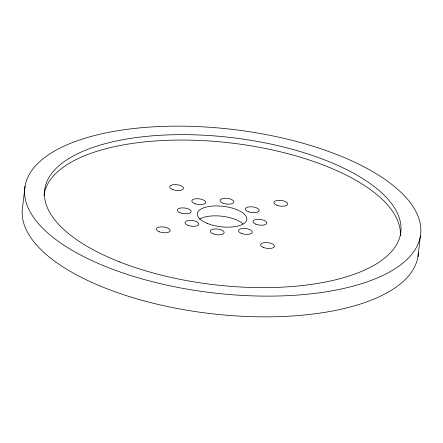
<?xml version="1.0" encoding="UTF-8"?>
<svg xmlns="http://www.w3.org/2000/svg" width="443" height="443" viewBox="0 0 443 443"><rect width="100%" height="100%" fill="white"/><g stroke="black" fill="none" stroke-linecap="round" stroke-linejoin="round"><path stroke-width="0.66" d="M25.041 186.281L22.61 207.008A199.261 82.315 6.7 0 0 211.444 313.705A199.261 82.315 6.7 0 0 418.375 252.859M417.959 256.719L420.39 235.992A199.261 82.315 6.7 0 0 135.569 128.32A199.261 82.315 6.7 0 0 112.19 269.1A199.261 82.315 6.7 0 0 420.39 235.992M43.99 195.457A179.337 74.086 6.7 0 1 228.726 142.735A179.337 74.086 6.7 0 1 400.356 235.643M199.616 219.108A24.908 10.289 6.7 0 1 221.727 216.195A24.908 10.289 6.7 0 1 243.002 223.92M207.706 223.571A24.908 10.289 6.7 0 0 246.734 219.927A24.908 10.289 6.7 0 0 211.804 206.128A24.908 10.289 6.7 0 0 207.706 223.571M188.087 225.404A6.972 2.879 6.7 0 0 198.835 224.208A6.972 2.879 6.7 0 0 188.818 220.47A6.972 2.879 6.7 0 0 188.087 225.404M180.246 212.823A6.972 2.879 6.7 0 0 191.154 211.787A6.972 2.879 6.7 0 0 181.348 207.933A6.972 2.879 6.7 0 0 180.246 212.823M194.92 203.714A6.972 2.879 6.7 0 0 205.668 202.517A6.972 2.879 6.7 0 0 195.651 198.774A6.972 2.879 6.7 0 0 194.92 203.714M222.912 203.182A6.972 2.879 6.7 0 0 233.821 202.141A6.972 2.879 6.7 0 0 224.014 198.292A6.972 2.879 6.7 0 0 222.912 203.182M248.429 211.771A6.972 2.879 6.7 0 0 259.172 210.575A6.972 2.879 6.7 0 0 249.154 206.831A6.972 2.879 6.7 0 0 248.429 211.771M255.91 224.219A6.972 2.879 6.7 0 0 266.819 223.178A6.972 2.879 6.7 0 0 257.018 219.324A6.972 2.879 6.7 0 0 255.91 224.219M241.596 233.461A6.972 2.879 6.7 0 0 252.338 232.265A6.972 2.879 6.7 0 0 242.321 228.522A6.972 2.879 6.7 0 0 241.596 233.461M213.244 233.86A6.972 2.879 6.7 0 0 224.158 232.819A6.972 2.879 6.7 0 0 214.351 228.97A6.972 2.879 6.7 0 0 213.244 233.86M159.286 231.794A6.972 2.879 6.7 0 0 170.212 230.77A6.972 2.879 6.7 0 0 160.432 226.91A6.972 2.879 6.7 0 0 159.286 231.794M263.519 247.487A6.972 2.879 6.7 0 0 274.444 246.463A6.972 2.879 6.7 0 0 264.665 242.603A6.972 2.879 6.7 0 0 263.519 247.487M276.831 205.231A6.972 2.879 6.7 0 0 287.756 204.212A6.972 2.879 6.7 0 0 277.977 200.347A6.972 2.879 6.7 0 0 276.831 205.231M172.598 189.538A6.972 2.879 6.7 0 0 183.524 188.519A6.972 2.879 6.7 0 0 173.745 184.653A6.972 2.879 6.7 0 0 172.598 189.538M119.222 261.752A179.337 74.086 6.7 0 0 400.223 235.504A179.337 74.086 6.7 0 0 148.71 136.156A179.337 74.086 6.7 0 0 119.222 261.752"/></g></svg>
